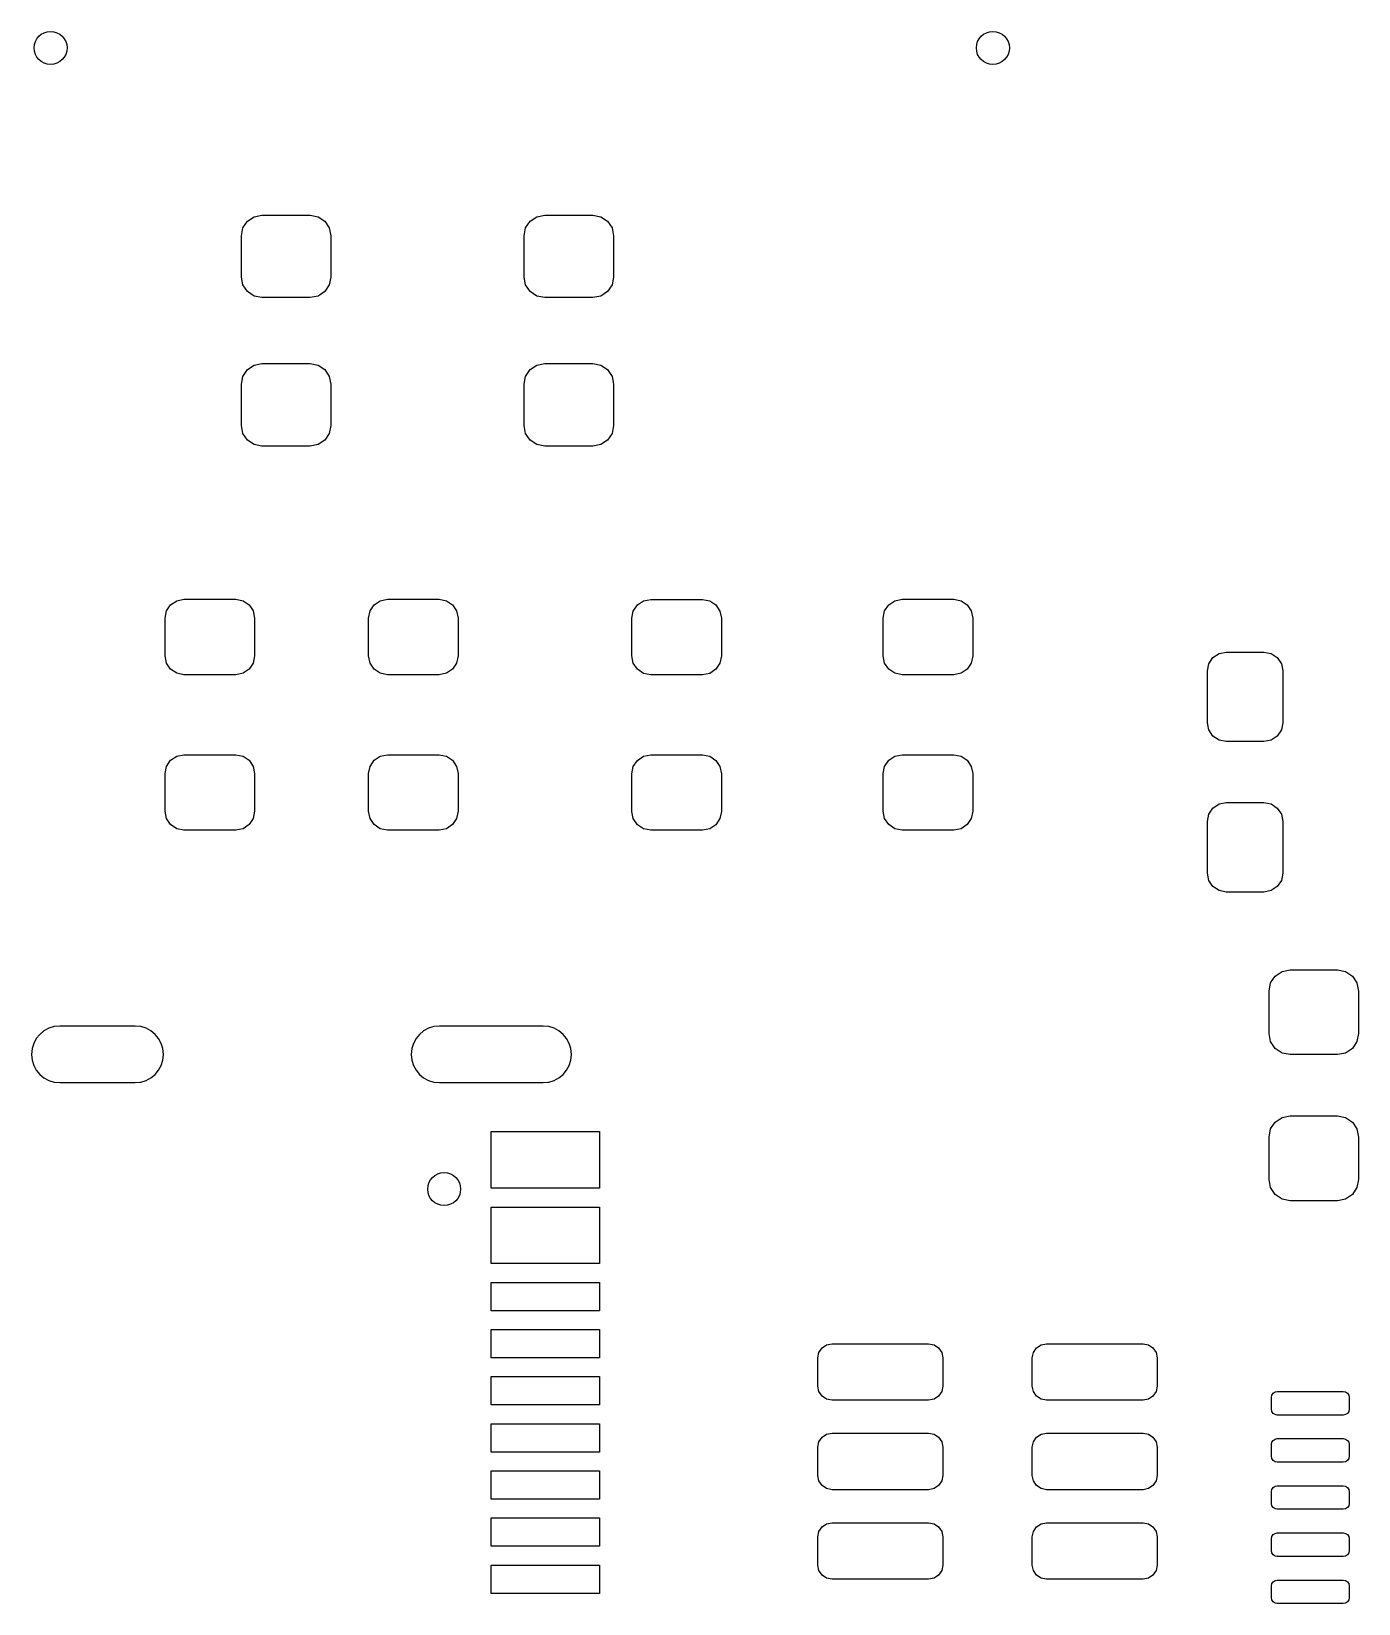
# Model space of a CAD drawing. Extents: x 5.43 to 6.5, y -4.55 to -3.35.
# Drawn here: x 5.429 to 5.983, y -4.009 to -3.352 of the extents above; entities that cross this region are included whole.
import ezdxf

# ---------------------------------------------------------------- set-up
doc = ezdxf.new("R2010")
doc.units = 0
doc.header["$MEASUREMENT"] = 0
doc.layers.add('BLACK', color=7, linetype='CONTINUOUS')

msp = doc.modelspace()

# ---------------------------------------------------------------- linework, layer by layer
at = {"layer": 'BLACK', "linetype": 'CONTINUOUS'}
for p, q in [((5.5165, -3.43743), (5.51715, -3.43414)), ((5.51715, -3.43414), (5.51902, -3.43134)), ((5.51902, -3.43134), (5.52181, -3.42947)), ((5.52181, -3.42947), (5.52511, -3.42882)), ((5.52511, -3.42882), (5.54529, -3.42882)), ((5.54529, -3.42882), (5.54858, -3.42947)), ((5.54858, -3.42947), (5.55138, -3.43134)), ((5.55138, -3.43134), (5.55324, -3.43414)), ((5.55324, -3.43414), (5.5539, -3.43743)), ((5.63461, -3.43743), (5.63526, -3.43414)), ((5.63526, -3.43414), (5.63713, -3.43134)), ((5.63713, -3.43134), (5.63992, -3.42947)), ((5.63992, -3.42947), (5.64322, -3.42882)), ((5.64322, -3.42882), (5.6634, -3.42882)), ((5.6634, -3.42882), (5.66669, -3.42947)), ((5.66669, -3.42947), (5.66949, -3.43134)), ((5.66949, -3.43134), (5.67135, -3.43414)), ((5.67135, -3.43414), (5.67201, -3.43743)), ((5.5165, -3.45466), (5.5165, -3.43743)), ((5.5539, -3.43743), (5.5539, -3.45466)), ((5.63461, -3.45466), (5.63461, -3.43743)), ((5.67201, -3.43743), (5.67201, -3.45466)), ((5.51715, -3.45795), (5.5165, -3.45466)), ((5.5539, -3.45466), (5.55324, -3.45795)), ((5.63526, -3.45795), (5.63461, -3.45466)), ((5.67201, -3.45466), (5.67135, -3.45795)), ((5.51902, -3.46075), (5.51715, -3.45795)), ((5.52181, -3.46261), (5.51902, -3.46075)), ((5.55138, -3.46075), (5.54858, -3.46261)), ((5.55324, -3.45795), (5.55138, -3.46075)), ((5.63713, -3.46075), (5.63526, -3.45795)), ((5.63992, -3.46261), (5.63713, -3.46075)), ((5.66949, -3.46075), (5.66669, -3.46261)), ((5.67135, -3.45795), (5.66949, -3.46075)), ((5.52511, -3.46327), (5.52181, -3.46261)), ((5.54529, -3.46327), (5.52511, -3.46327)), ((5.54858, -3.46261), (5.54529, -3.46327)), ((5.64322, -3.46327), (5.63992, -3.46261)), ((5.6634, -3.46327), (5.64322, -3.46327)), ((5.66669, -3.46261), (5.6634, -3.46327)), ((5.51715, -3.49614), (5.51902, -3.49335)), ((5.51902, -3.49335), (5.52181, -3.49148)), ((5.52181, -3.49148), (5.52511, -3.49083)), ((5.52511, -3.49083), (5.54529, -3.49083)), ((5.54529, -3.49083), (5.54858, -3.49148)), ((5.54858, -3.49148), (5.55138, -3.49335)), ((5.55138, -3.49335), (5.55324, -3.49614)), ((5.63526, -3.49614), (5.63713, -3.49335)), ((5.63713, -3.49335), (5.63992, -3.49148)), ((5.63992, -3.49148), (5.64322, -3.49083)), ((5.64322, -3.49083), (5.6634, -3.49083)), ((5.6634, -3.49083), (5.66669, -3.49148)), ((5.66669, -3.49148), (5.66949, -3.49335)), ((5.66949, -3.49335), (5.67135, -3.49614)), ((5.5165, -3.49944), (5.51715, -3.49614)), ((5.5165, -3.51666), (5.5165, -3.49944)), ((5.55324, -3.49614), (5.5539, -3.49944)), ((5.5539, -3.49944), (5.5539, -3.51666)), ((5.63461, -3.49944), (5.63526, -3.49614)), ((5.63461, -3.51666), (5.63461, -3.49944)), ((5.67135, -3.49614), (5.67201, -3.49944)), ((5.67201, -3.49944), (5.67201, -3.51666)), ((5.51715, -3.51996), (5.5165, -3.51666)), ((5.51902, -3.52275), (5.51715, -3.51996)), ((5.55324, -3.51996), (5.55138, -3.52275)), ((5.5539, -3.51666), (5.55324, -3.51996)), ((5.63526, -3.51996), (5.63461, -3.51666)), ((5.63713, -3.52275), (5.63526, -3.51996)), ((5.67135, -3.51996), (5.66949, -3.52275)), ((5.67201, -3.51666), (5.67135, -3.51996)), ((5.52181, -3.52462), (5.51902, -3.52275)), ((5.52511, -3.52528), (5.52181, -3.52462)), ((5.54529, -3.52528), (5.52511, -3.52528)), ((5.54858, -3.52462), (5.54529, -3.52528)), ((5.55138, -3.52275), (5.54858, -3.52462)), ((5.63992, -3.52462), (5.63713, -3.52275)), ((5.64322, -3.52528), (5.63992, -3.52462)), ((5.6634, -3.52528), (5.64322, -3.52528)), ((5.66669, -3.52462), (5.6634, -3.52528)), ((5.66949, -3.52275), (5.66669, -3.52462)), ((5.48525, -3.59415), (5.48695, -3.5916)), ((5.48695, -3.5916), (5.48951, -3.58989)), ((5.48951, -3.58989), (5.49252, -3.58929)), ((5.49252, -3.58929), (5.51417, -3.58929)), ((5.51417, -3.58929), (5.51719, -3.58989)), ((5.51719, -3.58989), (5.51974, -3.5916)), ((5.51974, -3.5916), (5.52145, -3.59415)), ((5.57025, -3.59415), (5.57195, -3.5916)), ((5.57195, -3.5916), (5.57451, -3.58989)), ((5.57451, -3.58989), (5.57752, -3.58929)), ((5.57752, -3.58929), (5.59917, -3.58929)), ((5.59917, -3.58929), (5.60219, -3.58989)), ((5.60219, -3.58989), (5.60474, -3.5916)), ((5.60474, -3.5916), (5.60645, -3.59415)), ((5.68025, -3.59419), (5.68195, -3.59164)), ((5.68195, -3.59164), (5.68451, -3.58993)), ((5.68451, -3.58993), (5.68752, -3.58933)), ((5.68752, -3.58933), (5.70917, -3.58933)), ((5.70917, -3.58933), (5.71219, -3.58993)), ((5.71219, -3.58993), (5.71474, -3.59164)), ((5.71474, -3.59164), (5.71645, -3.59419)), ((5.78525, -3.59415), (5.78695, -3.5916)), ((5.78695, -3.5916), (5.78951, -3.58989)), ((5.78951, -3.58989), (5.79252, -3.58929)), ((5.79252, -3.58929), (5.81417, -3.58929)), ((5.81417, -3.58929), (5.81719, -3.58989)), ((5.81719, -3.58989), (5.81974, -3.5916)), ((5.81974, -3.5916), (5.82145, -3.59415)), ((5.48465, -3.59717), (5.48525, -3.59415)), ((5.48465, -3.61291), (5.48465, -3.59717)), ((5.52145, -3.59415), (5.52205, -3.59717)), ((5.52205, -3.59717), (5.52205, -3.61291)), ((5.56965, -3.59717), (5.57025, -3.59415)), ((5.56965, -3.61291), (5.56965, -3.59717)), ((5.60645, -3.59415), (5.60705, -3.59717)), ((5.60705, -3.59717), (5.60705, -3.61291)), ((5.67965, -3.5972), (5.68025, -3.59419)), ((5.67965, -3.61295), (5.67965, -3.5972)), ((5.71645, -3.59419), (5.71705, -3.5972)), ((5.71705, -3.5972), (5.71705, -3.61295)), ((5.78465, -3.59717), (5.78525, -3.59415)), ((5.78465, -3.61291), (5.78465, -3.59717)), ((5.82145, -3.59415), (5.82205, -3.59717)), ((5.82205, -3.59717), (5.82205, -3.61291)), ((5.92242, -3.61364), (5.92498, -3.61194)), ((5.92498, -3.61194), (5.92799, -3.61134)), ((5.92799, -3.61134), (5.94374, -3.61134)), ((5.94374, -3.61134), (5.94675, -3.61194)), ((5.94675, -3.61194), (5.94931, -3.61364)), ((5.48525, -3.61593), (5.48465, -3.61291)), ((5.48695, -3.61848), (5.48525, -3.61593)), ((5.48951, -3.62019), (5.48695, -3.61848)), ((5.51974, -3.61848), (5.51719, -3.62019)), ((5.52145, -3.61593), (5.51974, -3.61848)), ((5.52205, -3.61291), (5.52145, -3.61593)), ((5.57025, -3.61593), (5.56965, -3.61291)), ((5.57195, -3.61848), (5.57025, -3.61593)), ((5.57451, -3.62019), (5.57195, -3.61848)), ((5.60474, -3.61848), (5.60219, -3.62019)), ((5.60645, -3.61593), (5.60474, -3.61848)), ((5.60705, -3.61291), (5.60645, -3.61593)), ((5.68025, -3.61597), (5.67965, -3.61295)), ((5.68195, -3.61852), (5.68025, -3.61597)), ((5.68451, -3.62023), (5.68195, -3.61852)), ((5.71474, -3.61852), (5.71219, -3.62023)), ((5.71645, -3.61597), (5.71474, -3.61852)), ((5.71705, -3.61295), (5.71645, -3.61597)), ((5.78525, -3.61593), (5.78465, -3.61291)), ((5.78695, -3.61848), (5.78525, -3.61593)), ((5.78951, -3.62019), (5.78695, -3.61848)), ((5.81974, -3.61848), (5.81719, -3.62019)), ((5.82145, -3.61593), (5.81974, -3.61848)), ((5.82205, -3.61291), (5.82145, -3.61593)), ((5.92012, -3.61921), (5.92072, -3.6162)), ((5.92072, -3.6162), (5.92242, -3.61364)), ((5.94931, -3.61364), (5.95101, -3.6162)), ((5.95101, -3.6162), (5.95161, -3.61921)), ((5.49252, -3.62079), (5.48951, -3.62019)), ((5.51417, -3.62079), (5.49252, -3.62079)), ((5.51719, -3.62019), (5.51417, -3.62079)), ((5.57752, -3.62079), (5.57451, -3.62019)), ((5.59917, -3.62079), (5.57752, -3.62079)), ((5.60219, -3.62019), (5.59917, -3.62079)), ((5.68752, -3.62083), (5.68451, -3.62023)), ((5.70917, -3.62083), (5.68752, -3.62083)), ((5.71219, -3.62023), (5.70917, -3.62083)), ((5.79252, -3.62079), (5.78951, -3.62019)), ((5.81417, -3.62079), (5.79252, -3.62079)), ((5.81719, -3.62019), (5.81417, -3.62079)), ((5.92012, -3.64087), (5.92012, -3.61921)), ((5.95161, -3.61921), (5.95161, -3.64087)), ((5.92072, -3.64388), (5.92012, -3.64087)), ((5.92242, -3.64643), (5.92072, -3.64388)), ((5.95101, -3.64388), (5.94931, -3.64643)), ((5.95161, -3.64087), (5.95101, -3.64388)), ((5.92498, -3.64814), (5.92242, -3.64643)), ((5.92799, -3.64874), (5.92498, -3.64814)), ((5.94374, -3.64874), (5.92799, -3.64874)), ((5.94675, -3.64814), (5.94374, -3.64874)), ((5.94931, -3.64643), (5.94675, -3.64814)), ((5.48525, -3.65911), (5.48695, -3.65656)), ((5.48695, -3.65656), (5.48951, -3.65485)), ((5.48951, -3.65485), (5.49252, -3.65425)), ((5.49252, -3.65425), (5.51417, -3.65425)), ((5.51417, -3.65425), (5.51719, -3.65485)), ((5.51719, -3.65485), (5.51974, -3.65656)), ((5.51974, -3.65656), (5.52145, -3.65911)), ((5.57025, -3.65911), (5.57195, -3.65656)), ((5.57195, -3.65656), (5.57451, -3.65485)), ((5.57451, -3.65485), (5.57752, -3.65425)), ((5.57752, -3.65425), (5.59917, -3.65425)), ((5.59917, -3.65425), (5.60219, -3.65485)), ((5.60219, -3.65485), (5.60474, -3.65656)), ((5.60474, -3.65656), (5.60645, -3.65911)), ((5.68025, -3.65915), (5.68195, -3.6566)), ((5.68195, -3.6566), (5.68451, -3.65489)), ((5.68451, -3.65489), (5.68752, -3.65429)), ((5.68752, -3.65429), (5.70917, -3.65429)), ((5.70917, -3.65429), (5.71219, -3.65489)), ((5.71219, -3.65489), (5.71474, -3.6566)), ((5.71474, -3.6566), (5.71645, -3.65915)), ((5.78525, -3.65911), (5.78695, -3.65656)), ((5.78695, -3.65656), (5.78951, -3.65485)), ((5.78951, -3.65485), (5.79252, -3.65425)), ((5.79252, -3.65425), (5.81417, -3.65425)), ((5.81417, -3.65425), (5.81719, -3.65485)), ((5.81719, -3.65485), (5.81974, -3.65656)), ((5.81974, -3.65656), (5.82145, -3.65911)), ((5.48465, -3.66213), (5.48525, -3.65911)), ((5.48465, -3.67787), (5.48465, -3.66213)), ((5.52145, -3.65911), (5.52205, -3.66213)), ((5.52205, -3.66213), (5.52205, -3.67787)), ((5.56965, -3.66213), (5.57025, -3.65911)), ((5.56965, -3.67787), (5.56965, -3.66213)), ((5.60645, -3.65911), (5.60705, -3.66213)), ((5.60705, -3.66213), (5.60705, -3.67787)), ((5.67965, -3.66217), (5.68025, -3.65915)), ((5.67965, -3.67791), (5.67965, -3.66217)), ((5.71645, -3.65915), (5.71705, -3.66217)), ((5.71705, -3.66217), (5.71705, -3.67791)), ((5.78465, -3.66213), (5.78525, -3.65911)), ((5.78465, -3.67787), (5.78465, -3.66213)), ((5.82145, -3.65911), (5.82205, -3.66213)), ((5.82205, -3.66213), (5.82205, -3.67787)), ((5.48525, -3.68089), (5.48465, -3.67787)), ((5.52205, -3.67787), (5.52145, -3.68089)), ((5.57025, -3.68089), (5.56965, -3.67787)), ((5.60705, -3.67787), (5.60645, -3.68089)), ((5.68025, -3.68093), (5.67965, -3.67791)), ((5.71705, -3.67791), (5.71645, -3.68093)), ((5.78525, -3.68089), (5.78465, -3.67787)), ((5.82205, -3.67787), (5.82145, -3.68089)), ((5.92072, -3.67907), (5.92242, -3.67652)), ((5.92242, -3.67652), (5.92498, -3.67481)), ((5.92498, -3.67481), (5.92799, -3.67421)), ((5.92799, -3.67421), (5.94374, -3.67421)), ((5.94374, -3.67421), (5.94675, -3.67481)), ((5.94675, -3.67481), (5.94931, -3.67652)), ((5.94931, -3.67652), (5.95101, -3.67907)), ((5.48695, -3.68344), (5.48525, -3.68089)), ((5.48951, -3.68515), (5.48695, -3.68344)), ((5.51974, -3.68344), (5.51719, -3.68515)), ((5.52145, -3.68089), (5.51974, -3.68344)), ((5.57195, -3.68344), (5.57025, -3.68089)), ((5.57451, -3.68515), (5.57195, -3.68344)), ((5.60474, -3.68344), (5.60219, -3.68515)), ((5.60645, -3.68089), (5.60474, -3.68344)), ((5.68195, -3.68348), (5.68025, -3.68093)), ((5.68451, -3.68519), (5.68195, -3.68348)), ((5.71474, -3.68348), (5.71219, -3.68519)), ((5.71645, -3.68093), (5.71474, -3.68348)), ((5.78695, -3.68344), (5.78525, -3.68089)), ((5.78951, -3.68515), (5.78695, -3.68344)), ((5.81974, -3.68344), (5.81719, -3.68515)), ((5.82145, -3.68089), (5.81974, -3.68344)), ((5.92012, -3.68209), (5.92072, -3.67907)), ((5.92012, -3.70374), (5.92012, -3.68209)), ((5.95101, -3.67907), (5.95161, -3.68209)), ((5.95161, -3.68209), (5.95161, -3.70374)), ((5.49252, -3.68575), (5.48951, -3.68515)), ((5.51417, -3.68575), (5.49252, -3.68575)), ((5.51719, -3.68515), (5.51417, -3.68575)), ((5.57752, -3.68575), (5.57451, -3.68515)), ((5.59917, -3.68575), (5.57752, -3.68575)), ((5.60219, -3.68515), (5.59917, -3.68575)), ((5.68752, -3.68579), (5.68451, -3.68519)), ((5.70917, -3.68579), (5.68752, -3.68579)), ((5.71219, -3.68519), (5.70917, -3.68579)), ((5.79252, -3.68575), (5.78951, -3.68515)), ((5.81417, -3.68575), (5.79252, -3.68575)), ((5.81719, -3.68515), (5.81417, -3.68575)), ((5.92072, -3.70675), (5.92012, -3.70374)), ((5.95161, -3.70374), (5.95101, -3.70675)), ((5.92242, -3.70931), (5.92072, -3.70675)), ((5.92498, -3.71101), (5.92242, -3.70931)), ((5.94931, -3.70931), (5.94675, -3.71101)), ((5.95101, -3.70675), (5.94931, -3.70931)), ((5.92799, -3.71161), (5.92498, -3.71101)), ((5.94374, -3.71161), (5.92799, -3.71161)), ((5.94675, -3.71101), (5.94374, -3.71161)), ((5.94587, -3.75295), (5.94654, -3.74956)), ((5.94654, -3.74956), (5.94846, -3.74669)), ((5.94846, -3.74669), (5.95133, -3.74477)), ((5.95133, -3.74477), (5.95472, -3.74409)), ((5.95472, -3.74409), (5.97441, -3.74409)), ((5.97441, -3.74409), (5.9778, -3.74477)), ((5.9778, -3.74477), (5.98067, -3.74669)), ((5.98067, -3.74669), (5.98259, -3.74956)), ((5.98259, -3.74956), (5.98327, -3.75295)), ((5.94587, -3.77067), (5.94587, -3.75295)), ((5.98327, -3.75295), (5.98327, -3.77067)), ((5.47209, -3.7676), (5.4406, -3.7676)), ((5.64257, -3.7676), (5.59926, -3.7676)), ((5.94654, -3.77406), (5.94587, -3.77067)), ((5.94846, -3.77693), (5.94654, -3.77406)), ((5.98259, -3.77406), (5.98067, -3.77693)), ((5.98327, -3.77067), (5.98259, -3.77406)), ((5.95133, -3.77885), (5.94846, -3.77693)), ((5.95472, -3.77953), (5.95133, -3.77885)), ((5.97441, -3.77953), (5.95472, -3.77953)), ((5.9778, -3.77885), (5.97441, -3.77953)), ((5.98067, -3.77693), (5.9778, -3.77885)), ((5.4406, -3.79122), (5.47209, -3.79122)), ((5.59926, -3.79122), (5.64257, -3.79122)), ((5.94654, -3.81059), (5.94846, -3.80771)), ((5.94846, -3.80771), (5.95133, -3.80579)), ((5.95133, -3.80579), (5.95472, -3.80512)), ((5.95472, -3.80512), (5.97441, -3.80512)), ((5.97441, -3.80512), (5.9778, -3.80579)), ((5.9778, -3.80579), (5.98067, -3.80771)), ((5.98067, -3.80771), (5.98259, -3.81059)), ((5.62091, -3.83531), (5.62091, -3.81169)), ((5.62091, -3.81169), (5.66619, -3.81169)), ((5.66619, -3.81169), (5.66619, -3.83531)), ((5.94587, -3.81398), (5.94654, -3.81059)), ((5.94587, -3.83169), (5.94587, -3.81398)), ((5.98259, -3.81059), (5.98327, -3.81398)), ((5.98327, -3.81398), (5.98327, -3.83169)), ((5.66619, -3.83531), (5.62091, -3.83531)), ((5.94654, -3.83508), (5.94587, -3.83169)), ((5.94846, -3.83796), (5.94654, -3.83508)), ((5.98259, -3.83508), (5.98067, -3.83796)), ((5.98327, -3.83169), (5.98259, -3.83508)), ((5.95133, -3.83988), (5.94846, -3.83796)), ((5.95472, -3.84055), (5.95133, -3.83988)), ((5.97441, -3.84055), (5.95472, -3.84055)), ((5.9778, -3.83988), (5.97441, -3.84055)), ((5.98067, -3.83796), (5.9778, -3.83988)), ((5.62091, -3.86681), (5.62091, -3.84319)), ((5.62091, -3.84319), (5.66619, -3.84319)), ((5.66619, -3.84319), (5.66619, -3.86681)), ((5.66619, -3.86681), (5.62091, -3.86681)), ((5.62091, -3.8865), (5.62091, -3.87469)), ((5.62091, -3.87469), (5.66619, -3.87469)), ((5.66619, -3.87469), (5.66619, -3.8865)), ((5.66619, -3.8865), (5.62091, -3.8865)), ((5.62091, -3.90618), (5.62091, -3.89437)), ((5.62091, -3.89437), (5.66619, -3.89437)), ((5.66619, -3.89437), (5.66619, -3.90618)), ((5.75911, -3.90201), (5.76103, -3.90073)), ((5.76103, -3.90073), (5.76329, -3.90028)), ((5.76329, -3.90028), (5.80364, -3.90028)), ((5.80364, -3.90028), (5.8059, -3.90073)), ((5.8059, -3.90073), (5.80782, -3.90201)), ((5.84868, -3.90201), (5.85059, -3.90073)), ((5.85059, -3.90073), (5.85285, -3.90028)), ((5.85285, -3.90028), (5.89321, -3.90028)), ((5.89321, -3.90028), (5.89547, -3.90073)), ((5.89547, -3.90073), (5.89738, -3.90201)), ((5.66619, -3.90618), (5.62091, -3.90618)), ((5.75738, -3.90618), (5.75783, -3.90392)), ((5.75738, -3.91799), (5.75738, -3.90618)), ((5.75783, -3.90392), (5.75911, -3.90201)), ((5.80782, -3.90201), (5.8091, -3.90392)), ((5.8091, -3.90392), (5.80955, -3.90618)), ((5.80955, -3.90618), (5.80955, -3.91799)), ((5.84695, -3.90618), (5.8474, -3.90392)), ((5.84695, -3.91799), (5.84695, -3.90618)), ((5.8474, -3.90392), (5.84868, -3.90201)), ((5.89738, -3.90201), (5.89866, -3.90392)), ((5.89866, -3.90392), (5.89911, -3.90618)), ((5.89911, -3.90618), (5.89911, -3.91799)), ((5.62091, -3.92587), (5.62091, -3.91406)), ((5.62091, -3.91406), (5.66619, -3.91406)), ((5.66619, -3.91406), (5.66619, -3.92587)), ((5.75783, -3.92025), (5.75738, -3.91799)), ((5.75911, -3.92217), (5.75783, -3.92025)), ((5.8091, -3.92025), (5.80782, -3.92217)), ((5.80955, -3.91799), (5.8091, -3.92025)), ((5.8474, -3.92025), (5.84695, -3.91799)), ((5.84868, -3.92217), (5.8474, -3.92025)), ((5.89866, -3.92025), (5.89738, -3.92217)), ((5.89911, -3.91799), (5.89866, -3.92025)), ((5.94704, -3.92179), (5.94757, -3.921)), ((5.94757, -3.921), (5.94837, -3.92046)), ((5.94837, -3.92046), (5.94931, -3.92028)), ((5.94931, -3.92028), (5.97687, -3.92028)), ((5.97687, -3.92028), (5.97781, -3.92046)), ((5.97781, -3.92046), (5.97861, -3.921)), ((5.97861, -3.921), (5.97914, -3.92179)), ((5.66619, -3.92587), (5.62091, -3.92587)), ((5.76103, -3.92345), (5.75911, -3.92217)), ((5.76329, -3.9239), (5.76103, -3.92345)), ((5.80364, -3.9239), (5.76329, -3.9239)), ((5.8059, -3.92345), (5.80364, -3.9239)), ((5.80782, -3.92217), (5.8059, -3.92345)), ((5.85059, -3.92345), (5.84868, -3.92217)), ((5.85285, -3.9239), (5.85059, -3.92345)), ((5.89321, -3.9239), (5.85285, -3.9239)), ((5.89547, -3.92345), (5.89321, -3.9239)), ((5.89738, -3.92217), (5.89547, -3.92345)), ((5.94685, -3.92274), (5.94704, -3.92179)), ((5.94685, -3.92766), (5.94685, -3.92274)), ((5.94704, -3.9286), (5.94685, -3.92766)), ((5.97914, -3.92179), (5.97933, -3.92274)), ((5.97933, -3.92766), (5.97914, -3.9286)), ((5.97933, -3.92274), (5.97933, -3.92766)), ((5.62091, -3.94555), (5.62091, -3.93374)), ((5.62091, -3.93374), (5.66619, -3.93374)), ((5.66619, -3.93374), (5.66619, -3.94555)), ((5.94757, -3.9294), (5.94704, -3.9286)), ((5.94837, -3.92993), (5.94757, -3.9294)), ((5.94931, -3.93012), (5.94837, -3.92993)), ((5.97687, -3.93012), (5.94931, -3.93012)), ((5.97781, -3.92993), (5.97687, -3.93012)), ((5.97861, -3.9294), (5.97781, -3.92993)), ((5.97914, -3.9286), (5.97861, -3.9294)), ((5.75783, -3.94132), (5.75911, -3.93941)), ((5.75911, -3.93941), (5.76103, -3.93813)), ((5.76103, -3.93813), (5.76329, -3.93768)), ((5.76329, -3.93768), (5.80364, -3.93768)), ((5.80364, -3.93768), (5.8059, -3.93813)), ((5.8059, -3.93813), (5.80782, -3.93941)), ((5.80782, -3.93941), (5.8091, -3.94132)), ((5.8474, -3.94132), (5.84868, -3.93941)), ((5.84868, -3.93941), (5.85059, -3.93813)), ((5.85059, -3.93813), (5.85285, -3.93768)), ((5.85285, -3.93768), (5.89321, -3.93768)), ((5.89321, -3.93768), (5.89547, -3.93813)), ((5.89547, -3.93813), (5.89738, -3.93941)), ((5.89738, -3.93941), (5.89866, -3.94132)), ((5.94704, -3.94148), (5.94757, -3.94068)), ((5.94757, -3.94068), (5.94837, -3.94015)), ((5.94837, -3.94015), (5.94931, -3.93996)), ((5.94931, -3.93996), (5.97687, -3.93996)), ((5.97687, -3.93996), (5.97781, -3.94015)), ((5.97781, -3.94015), (5.97861, -3.94068)), ((5.97861, -3.94068), (5.97914, -3.94148)), ((5.66619, -3.94555), (5.62091, -3.94555)), ((5.75738, -3.94358), (5.75783, -3.94132)), ((5.75738, -3.95539), (5.75738, -3.94358)), ((5.8091, -3.94132), (5.80955, -3.94358)), ((5.80955, -3.94358), (5.80955, -3.95539)), ((5.84695, -3.94358), (5.8474, -3.94132)), ((5.84695, -3.95539), (5.84695, -3.94358)), ((5.89866, -3.94132), (5.89911, -3.94358)), ((5.89911, -3.94358), (5.89911, -3.95539)), ((5.94685, -3.94242), (5.94704, -3.94148)), ((5.94685, -3.94734), (5.94685, -3.94242)), ((5.94704, -3.94828), (5.94685, -3.94734)), ((5.97914, -3.94148), (5.97933, -3.94242)), ((5.97933, -3.94734), (5.97914, -3.94828)), ((5.97933, -3.94242), (5.97933, -3.94734)), ((5.62091, -3.96524), (5.62091, -3.95343)), ((5.62091, -3.95343), (5.66619, -3.95343)), ((5.66619, -3.95343), (5.66619, -3.96524)), ((5.94757, -3.94908), (5.94704, -3.94828)), ((5.94837, -3.94962), (5.94757, -3.94908)), ((5.94931, -3.9498), (5.94837, -3.94962)), ((5.97687, -3.9498), (5.94931, -3.9498)), ((5.97781, -3.94962), (5.97687, -3.9498)), ((5.97861, -3.94908), (5.97781, -3.94962)), ((5.97914, -3.94828), (5.97861, -3.94908)), ((5.75783, -3.95765), (5.75738, -3.95539)), ((5.75911, -3.95957), (5.75783, -3.95765)), ((5.76103, -3.96085), (5.75911, -3.95957)), ((5.80782, -3.95957), (5.8059, -3.96085)), ((5.8091, -3.95765), (5.80782, -3.95957)), ((5.80955, -3.95539), (5.8091, -3.95765)), ((5.8474, -3.95765), (5.84695, -3.95539)), ((5.84868, -3.95957), (5.8474, -3.95765)), ((5.85059, -3.96085), (5.84868, -3.95957)), ((5.89738, -3.95957), (5.89547, -3.96085)), ((5.89866, -3.95765), (5.89738, -3.95957)), ((5.89911, -3.95539), (5.89866, -3.95765)), ((5.94704, -3.96116), (5.94757, -3.96037)), ((5.94757, -3.96037), (5.94837, -3.95983)), ((5.94837, -3.95983), (5.94931, -3.95965)), ((5.94931, -3.95965), (5.97687, -3.95965)), ((5.97687, -3.95965), (5.97781, -3.95983)), ((5.97781, -3.95983), (5.97861, -3.96037)), ((5.97861, -3.96037), (5.97914, -3.96116)), ((5.66619, -3.96524), (5.62091, -3.96524)), ((5.76329, -3.9613), (5.76103, -3.96085)), ((5.80364, -3.9613), (5.76329, -3.9613)), ((5.8059, -3.96085), (5.80364, -3.9613)), ((5.85285, -3.9613), (5.85059, -3.96085)), ((5.89321, -3.9613), (5.85285, -3.9613)), ((5.89547, -3.96085), (5.89321, -3.9613)), ((5.94685, -3.96211), (5.94704, -3.96116)), ((5.94685, -3.96703), (5.94685, -3.96211)), ((5.94704, -3.96797), (5.94685, -3.96703)), ((5.97914, -3.96116), (5.97933, -3.96211)), ((5.97933, -3.96703), (5.97914, -3.96797)), ((5.97933, -3.96211), (5.97933, -3.96703)), ((5.62091, -3.98492), (5.62091, -3.97311)), ((5.62091, -3.97311), (5.66619, -3.97311)), ((5.66619, -3.97311), (5.66619, -3.98492)), ((5.94757, -3.96877), (5.94704, -3.96797)), ((5.94837, -3.9693), (5.94757, -3.96877)), ((5.94931, -3.96949), (5.94837, -3.9693)), ((5.97687, -3.96949), (5.94931, -3.96949)), ((5.97781, -3.9693), (5.97687, -3.96949)), ((5.97861, -3.96877), (5.97781, -3.9693)), ((5.97914, -3.96797), (5.97861, -3.96877)), ((5.75738, -3.98098), (5.75783, -3.97872)), ((5.75783, -3.97872), (5.75911, -3.97681)), ((5.75911, -3.97681), (5.76103, -3.97553)), ((5.76103, -3.97553), (5.76329, -3.97508)), ((5.76329, -3.97508), (5.80364, -3.97508)), ((5.80364, -3.97508), (5.8059, -3.97553)), ((5.8059, -3.97553), (5.80782, -3.97681)), ((5.80782, -3.97681), (5.8091, -3.97872)), ((5.8091, -3.97872), (5.80955, -3.98098)), ((5.84695, -3.98098), (5.8474, -3.97872)), ((5.8474, -3.97872), (5.84868, -3.97681)), ((5.84868, -3.97681), (5.85059, -3.97553)), ((5.85059, -3.97553), (5.85285, -3.97508)), ((5.85285, -3.97508), (5.89321, -3.97508)), ((5.89321, -3.97508), (5.89547, -3.97553)), ((5.89547, -3.97553), (5.89738, -3.97681)), ((5.89738, -3.97681), (5.89866, -3.97872)), ((5.89866, -3.97872), (5.89911, -3.98098)), ((5.94704, -3.98085), (5.94757, -3.98005)), ((5.94757, -3.98005), (5.94837, -3.97952)), ((5.94837, -3.97952), (5.94931, -3.97933)), ((5.94931, -3.97933), (5.97687, -3.97933)), ((5.97687, -3.97933), (5.97781, -3.97952)), ((5.97781, -3.97952), (5.97861, -3.98005)), ((5.97861, -3.98005), (5.97914, -3.98085)), ((5.66619, -3.98492), (5.62091, -3.98492)), ((5.75738, -3.9928), (5.75738, -3.98098)), ((5.80955, -3.98098), (5.80955, -3.9928)), ((5.84695, -3.9928), (5.84695, -3.98098)), ((5.89911, -3.98098), (5.89911, -3.9928)), ((5.94685, -3.98179), (5.94704, -3.98085)), ((5.94685, -3.98671), (5.94685, -3.98179)), ((5.94704, -3.98765), (5.94685, -3.98671)), ((5.97914, -3.98085), (5.97933, -3.98179)), ((5.97933, -3.98671), (5.97914, -3.98765)), ((5.97933, -3.98179), (5.97933, -3.98671)), ((5.62091, -4.00461), (5.62091, -3.9928)), ((5.62091, -3.9928), (5.66619, -3.9928)), ((5.66619, -3.9928), (5.66619, -4.00461)), ((5.75783, -3.99506), (5.75738, -3.9928)), ((5.80955, -3.9928), (5.8091, -3.99506)), ((5.8474, -3.99506), (5.84695, -3.9928)), ((5.89911, -3.9928), (5.89866, -3.99506)), ((5.94757, -3.98845), (5.94704, -3.98765)), ((5.94837, -3.98899), (5.94757, -3.98845)), ((5.94931, -3.98917), (5.94837, -3.98899)), ((5.97687, -3.98917), (5.94931, -3.98917)), ((5.97781, -3.98899), (5.97687, -3.98917)), ((5.97861, -3.98845), (5.97781, -3.98899)), ((5.97914, -3.98765), (5.97861, -3.98845)), ((5.75911, -3.99697), (5.75783, -3.99506)), ((5.76103, -3.99825), (5.75911, -3.99697)), ((5.76329, -3.9987), (5.76103, -3.99825)), ((5.80364, -3.9987), (5.76329, -3.9987)), ((5.8059, -3.99825), (5.80364, -3.9987)), ((5.80782, -3.99697), (5.8059, -3.99825)), ((5.8091, -3.99506), (5.80782, -3.99697)), ((5.84868, -3.99697), (5.8474, -3.99506)), ((5.85059, -3.99825), (5.84868, -3.99697)), ((5.85285, -3.9987), (5.85059, -3.99825)), ((5.89321, -3.9987), (5.85285, -3.9987)), ((5.89547, -3.99825), (5.89321, -3.9987)), ((5.89738, -3.99697), (5.89547, -3.99825)), ((5.89866, -3.99506), (5.89738, -3.99697)), ((5.94704, -4.00053), (5.94757, -3.99974)), ((5.94757, -3.99974), (5.94837, -3.9992)), ((5.94837, -3.9992), (5.94931, -3.99902)), ((5.94931, -3.99902), (5.97687, -3.99902)), ((5.97687, -3.99902), (5.97781, -3.9992)), ((5.97781, -3.9992), (5.97861, -3.99974)), ((5.97861, -3.99974), (5.97914, -4.00053)), ((5.66619, -4.00461), (5.62091, -4.00461)), ((5.94685, -4.00148), (5.94704, -4.00053)), ((5.94685, -4.0064), (5.94685, -4.00148)), ((5.94704, -4.00734), (5.94685, -4.0064)), ((5.97914, -4.00053), (5.97933, -4.00148)), ((5.97933, -4.0064), (5.97914, -4.00734)), ((5.97933, -4.00148), (5.97933, -4.0064)), ((5.94757, -4.00814), (5.94704, -4.00734)), ((5.94837, -4.00867), (5.94757, -4.00814)), ((5.94931, -4.00886), (5.94837, -4.00867)), ((5.97687, -4.00886), (5.94931, -4.00886)), ((5.97781, -4.00867), (5.97687, -4.00886)), ((5.97861, -4.00814), (5.97781, -4.00867)), ((5.97914, -4.00734), (5.97861, -4.00814))]:
    msp.add_line(p, q, dxfattribs=at)
at = {"layer": 'BLACK'}
for centre in [(5.43677, -3.35894), (5.83047, -3.35894), (5.60123, -3.83571)]:
    msp.add_circle(centre, 0.00689, dxfattribs=at)
for centre, start, end in [((5.4406, -3.77941), 90, 270), ((5.47209, -3.77941), -90, 90), ((5.59926, -3.77941), 90, 270), ((5.64257, -3.77941), -90, 90)]:
    msp.add_arc(centre, 0.01181, start, end, dxfattribs=at)

doc.saveas('drawing.dxf')
